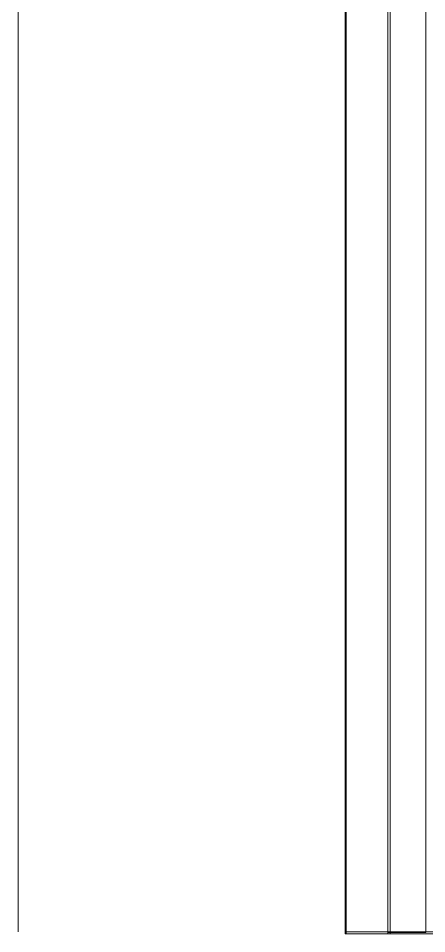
# Model space of a CAD drawing. Header units: millimetres. Extents: x 10547 to 11305, y 9897 to 10391.
# Drawn here: x 10918.45 to 10921.11, y 10150.1 to 10156.07 of the extents above; entities that cross this region are included whole.
import ezdxf

# ---------------------------------------------------------------- set-up
doc = ezdxf.new("R2010")
doc.units = ezdxf.units.MM
doc.layers.add('EHP', color=1, linetype='Continuous')
doc.layers.add('LG-AIRCON', color=240, linetype='Continuous')

# ---------------------------------------------------------------- blocks, each defined once
blk = doc.blocks.new('NEWUXA-1')
at = {"layer": 'LG-AIRCON', "color": 0, "linetype": 'Continuous', "lineweight": 13}
blk.add_lwpolyline([(465.11, 830.57), (465.11, 796.1), (465.11, 761.63), (465.11, 727.16), (465.11, 692.69), (465.11, 658.22), (465.11, 623.75), (465.11, 589.28), (465.11, 554.81), (465.11, 520.34), (465.11, 485.87), (465.11, 451.4), (465.11, 416.93), (465.11, 382.46), (465.11, 348), (465.11, 313.53), (465.11, 279.06), (465.11, 244.59), (465.11, 210.12), (465.11, 175.65), (465.11, 141.18), (465.11, 106.71), (465.11, 72.24), (465.11, 37.77), (465.11, 3.3)], dxfattribs=at)
blk = doc.blocks.new('NEWUXA+UXB-1')
at = {"layer": 'EHP', "color": 0}
blk.add_blockref('NEWUXA-1', (1084.96, 0), dxfattribs=at)
blk = doc.blocks.new('NEWUXB-1')
at = {"layer": 'LG-AIRCON', "color": 0, "linetype": 'Continuous', "lineweight": 13}
for p, q in [((-549.5, 1.1), (-549.5, 1724.87)), ((-620.19, 0), (-620.19, 1.6)), ((-620, 1.6), (-619.12, 1.6)), ((-620, 0), (-620, 1.6)), ((-619.12, 1.6), (-582.85, 1.6)), ((-619.12, 1.6), (-619.12, 0)), ((-582.85, 1.6), (-580.73, 1.6)), ((-582.85, 0), (-582.85, 1.6)), ((-500, 1.6), (-580.73, 1.6)), ((-580.73, 1.6), (-580.73, 0)), ((-549.5, 1.1), (-580.73, 1.1)), ((-620, 0), (-620.19, 0)), ((-620, 0), (-619.12, 0)), ((-582.85, 0), (-619.12, 0)), ((-580.73, 0), (-582.85, 0)), ((-503, 0), (-580.73, 0))]:
    blk.add_line(p, q, dxfattribs=at)
for points in [[(-582.85, 1.1), (-582.85, 35.76), (-582.85, 70.41), (-582.85, 105.07), (-582.85, 139.73), (-582.85, 174.38), (-582.85, 209.04), (-582.85, 243.7), (-582.85, 278.35), (-582.85, 313.01), (-582.85, 347.67), (-582.85, 382.32), (-582.85, 416.98), (-582.85, 451.64), (-582.85, 486.29), (-582.85, 520.95), (-582.85, 555.61), (-582.85, 590.26), (-582.85, 624.92), (-582.85, 659.58), (-582.85, 694.23), (-582.85, 728.89), (-582.85, 763.55), (-582.85, 798.2), (-582.85, 832.86)], [(-620, 1.1), (-620, 35.56), (-620, 70.02), (-620, 104.47), (-620, 138.93), (-620, 173.39), (-620, 207.85), (-620, 242.31), (-620, 276.77), (-620, 311.22), (-620, 345.68), (-620, 380.14), (-620, 414.6), (-620, 449.06), (-620, 483.52), (-620, 517.97), (-620, 552.43), (-620, 586.89), (-620, 621.35), (-620, 655.81), (-620, 690.27), (-620, 724.72), (-620, 759.18), (-620, 793.64), (-620, 828.1)], [(-619.12, 828.63), (-619.12, 794.15), (-619.12, 759.67), (-619.12, 725.19), (-619.12, 690.71), (-619.12, 656.23), (-619.12, 621.75), (-619.12, 587.27), (-619.12, 552.79), (-619.12, 518.31), (-619.12, 483.83), (-619.12, 449.35), (-619.12, 414.87), (-619.12, 380.39), (-619.12, 345.91), (-619.12, 311.42), (-619.12, 276.94), (-619.12, 242.46), (-619.12, 207.98), (-619.12, 173.5), (-619.12, 139.02), (-619.12, 104.54), (-619.12, 70.06), (-619.12, 35.58), (-619.12, 1.1)], [(-580.73, 828.57), (-580.73, 794.09), (-580.73, 759.61), (-580.73, 725.13), (-580.73, 690.65), (-580.73, 656.18), (-580.73, 621.7), (-580.73, 587.22), (-580.73, 552.74), (-580.73, 518.27), (-580.73, 483.79), (-580.73, 449.31), (-580.73, 414.83), (-580.73, 380.36), (-580.73, 345.88), (-580.73, 311.4), (-580.73, 276.92), (-580.73, 242.44), (-580.73, 207.97), (-580.73, 173.49), (-580.73, 139.01), (-580.73, 104.53), (-580.73, 70.06), (-580.73, 35.58), (-580.73, 1.1)], [(-619.12, 1.1), (-619.16, 1.1), (-619.19, 1.1), (-619.22, 1.1), (-619.26, 1.1), (-619.29, 1.1), (-619.32, 1.1), (-619.35, 1.1), (-619.38, 1.1), (-619.41, 1.1), (-619.44, 1.1), (-619.47, 1.1), (-619.49, 1.1), (-619.52, 1.1), (-619.54, 1.1), (-619.57, 1.1), (-619.59, 1.1), (-619.62, 1.1), (-619.64, 1.1), (-619.66, 1.1), (-619.68, 1.1), (-619.7, 1.1), (-619.72, 1.1), (-619.74, 1.1), (-619.76, 1.1), (-619.78, 1.1), (-619.8, 1.1), (-619.81, 1.1), (-619.83, 1.1), (-619.85, 1.1), (-619.86, 1.1), (-619.87, 1.1), (-619.89, 1.1), (-619.9, 1.1), (-619.91, 1.1), (-619.92, 1.1), (-619.93, 1.1), (-619.94, 1.1), (-619.95, 1.1), (-619.96, 1.1), (-619.96, 1.1), (-619.97, 1.1), (-619.98, 1.1), (-619.98, 1.1), (-619.99, 1.1), (-619.99, 1.1), (-619.99, 1.1), (-620, 1.1), (-620, 1.1), (-620, 1.1), (-620, 1.1)], [(-580.73, 1.1), (-580.78, 1.1), (-580.83, 1.1), (-580.88, 1.1), (-580.92, 1.1), (-580.97, 1.1), (-581.02, 1.1), (-581.07, 1.1), (-581.12, 1.1), (-581.16, 1.1), (-581.21, 1.1), (-581.26, 1.1), (-581.3, 1.1), (-581.35, 1.1), (-581.4, 1.1), (-581.44, 1.1), (-581.49, 1.1), (-581.53, 1.1), (-581.58, 1.1), (-581.62, 1.1), (-581.66, 1.1), (-581.71, 1.1), (-581.75, 1.1), (-581.79, 1.1), (-581.84, 1.1), (-581.88, 1.1), (-581.92, 1.1), (-581.96, 1.1), (-582.01, 1.1), (-582.05, 1.1), (-582.09, 1.1), (-582.13, 1.1), (-582.17, 1.1), (-582.21, 1.1), (-582.25, 1.1), (-582.29, 1.1), (-582.33, 1.1), (-582.37, 1.1), (-582.41, 1.1), (-582.44, 1.1), (-582.48, 1.1), (-582.52, 1.1), (-582.56, 1.1), (-582.6, 1.1), (-582.63, 1.1), (-582.67, 1.1), (-582.71, 1.1), (-582.74, 1.1), (-582.78, 1.1), (-582.81, 1.1), (-582.85, 1.1)]]:
    blk.add_lwpolyline(points, dxfattribs=at)
blk = doc.blocks.new('NEWUXB+UXB-1')
at = {"layer": 'EHP', "color": 0}
blk.add_blockref('NEWUXB-1', (0, 0), dxfattribs=at)

msp = doc.modelspace()

# ---------------------------------------------------------------- block references
at = {"layer": 'LG-AIRCON', "color": 1, "xscale": 0.007449840356167105, "yscale": 0.007449840356167105, "zscale": 0.007449840356167105}
for name, p in [('NEWUXA+UXB-1', (10906.9022, 10150.0887)), ('NEWUXB+UXB-1', (10925.1999, 10150.1014))]:
    msp.add_blockref(name, p, dxfattribs=at)

doc.saveas('drawing.dxf')
